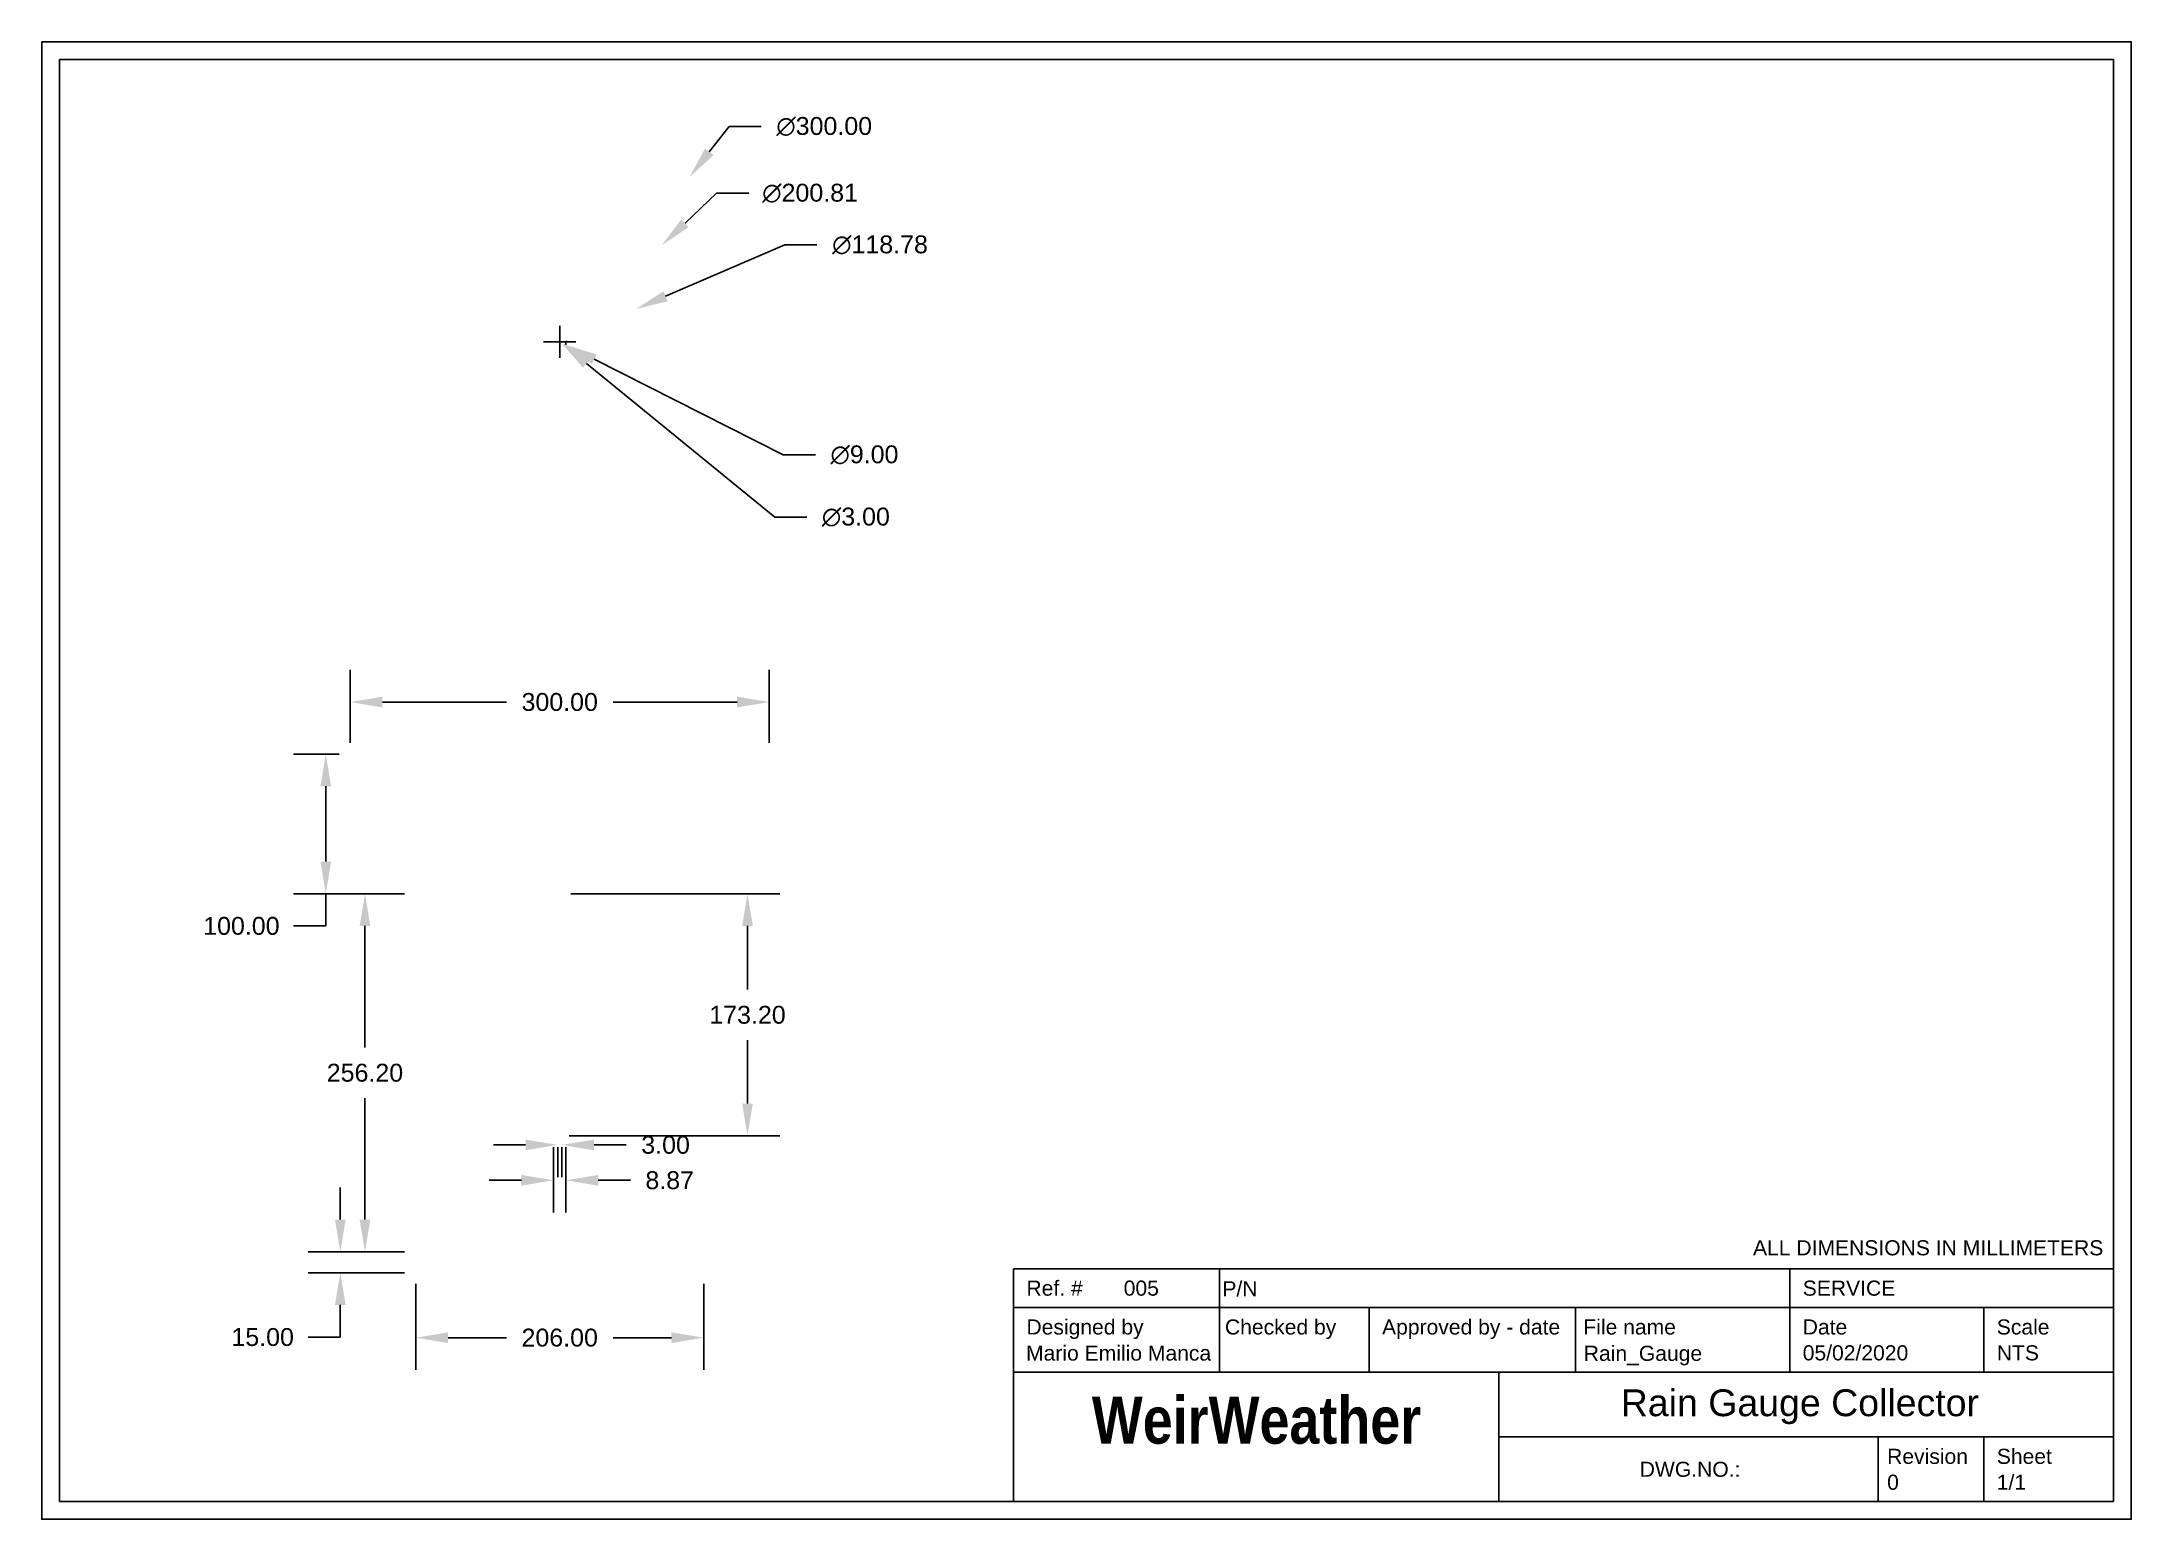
# Paper-space layout 'Layout3' of a CAD drawing. Header units: millimetres. Extents: x 0 to 11.7, y 0 to 8.3.
import ezdxf
from ezdxf.enums import TextEntityAlignment as Align

# ---------------------------------------------------------------- set-up
doc = ezdxf.new("R2010")
doc.units = ezdxf.units.MM
doc.header["$MEASUREMENT"] = 0
doc.layers.add('Dimensions', color=7, linetype='Continuous', true_color=0xc2ced6)
doc.layers.add('Title Block', color=7, linetype='Continuous')
doc.styles.add('SPEARS', font='swisscbo.ttf')
doc.styles.get("Standard").update_dxf_attribs({"font": 'arial.ttf'})
doc.dimstyles.new('Copy of Standard', dxfattribs={"dimtxt": 0.1, "dimasz": 0.18, "dimexe": 0.18, "dimexo": 0.0625, "dimgap": 0.09, "dimtad": 0, "dimtih": 1, "dimtoh": 1, "dimzin": 0, "dimdsep": 46, "dimtxsty": 'Standard', "dimcen": 0.09, "dimadec": 0, "dimazin": 0, "dimtfac": 1, "dimtofl": 0, "dimtmove": 0, "dimatfit": 3, "dimfxl": 1, "dimtolj": 1, "dimtzin": 0, "dimarcsym": 0})

# ---------------------------------------------------------------- blocks, each defined once
blk = doc.blocks.new('*D98')
at = {"layer": 'Defpoints', "color": 0, "transparency": 16777216}
for p in [(2.092, 1.378), (3.701, 1.378), (3.701, 1.015)]:
    blk.add_point(p, dxfattribs=at)
at = {"layer": 'Dimensions', "color": 0, "lineweight": -2, "transparency": 16777216}
for p, q in [((2.092, 1.316), (2.092, 0.835)), ((3.701, 1.316), (3.701, 0.835)), ((2.272, 1.015), (2.598, 1.015)), ((3.521, 1.015), (3.195, 1.015))]:
    blk.add_line(p, q, dxfattribs=at)
at = {"layer": 'Dimensions', "color": 0, "transparency": 16777216}
for points in [[(2.272, 1.045), (2.272, 0.985), (2.092, 1.015)], [(3.521, 1.045), (3.521, 0.985), (3.701, 1.015)]]:
    blk.add_solid(points, dxfattribs=at)
at = {"layer": 'Dimensions', "color": 0, "transparency": 16777216, "insert": (2.896, 1.015), "char_height": 0.1, "attachment_point": 5}
blk.add_mtext('\\A1;206.00', dxfattribs=at)
blk = doc.blocks.new('*D99')
at = {"layer": 'Defpoints', "color": 0, "transparency": 16777216}
for p in [(4.068, 4.569), (1.725, 4.278), (4.068, 4.278)]:
    blk.add_point(p, dxfattribs=at)
at = {"layer": 'Dimensions', "color": 0, "lineweight": -2, "transparency": 16777216}
for p, q in [((1.725, 4.341), (1.725, 4.749)), ((4.068, 4.341), (4.068, 4.749)), ((1.905, 4.569), (2.599, 4.569)), ((3.888, 4.569), (3.194, 4.569))]:
    blk.add_line(p, q, dxfattribs=at)
at = {"layer": 'Dimensions', "color": 0, "transparency": 16777216}
for points in [[(1.905, 4.599), (1.905, 4.539), (1.725, 4.569)], [(3.888, 4.599), (3.888, 4.539), (4.068, 4.569)]]:
    blk.add_solid(points, dxfattribs=at)
at = {"layer": 'Dimensions', "color": 0, "transparency": 16777216, "insert": (2.896, 4.569), "char_height": 0.1, "attachment_point": 5}
blk.add_mtext('\\A1;300.00', dxfattribs=at)
blk = doc.blocks.new('*D100')
at = {"layer": 'Defpoints', "color": 0, "transparency": 16777216}
for p in [(2.092, 3.497), (1.807, 1.495), (2.092, 1.495)]:
    blk.add_point(p, dxfattribs=at)
at = {"layer": 'Dimensions', "color": 0, "lineweight": -2, "transparency": 16777216}
for p, q in [((2.029, 3.497), (1.627, 3.497)), ((1.807, 3.317), (1.807, 2.637)), ((1.807, 1.675), (1.807, 2.355)), ((2.029, 1.495), (1.627, 1.495))]:
    blk.add_line(p, q, dxfattribs=at)
at = {"layer": 'Dimensions', "color": 0, "transparency": 16777216}
for points in [[(1.777, 3.317), (1.837, 3.317), (1.807, 3.497)], [(1.777, 1.675), (1.837, 1.675), (1.807, 1.495)]]:
    blk.add_solid(points, dxfattribs=at)
at = {"layer": 'Dimensions', "color": 0, "transparency": 16777216, "insert": (1.807, 2.496), "char_height": 0.1, "attachment_point": 5}
blk.add_mtext('\\A1;256.20', dxfattribs=at)
blk = doc.blocks.new('*D101')
at = {"layer": 'Defpoints', "color": 0, "transparency": 16777216}
for p in [(2.092, 1.495), (1.669, 1.378), (2.092, 1.378)]:
    blk.add_point(p, dxfattribs=at)
at = {"layer": 'Dimensions', "color": 0, "lineweight": -2, "transparency": 16777216}
for p, q in [((1.669, 1.675), (1.669, 1.855)), ((2.029, 1.495), (1.489, 1.495)), ((2.029, 1.378), (1.489, 1.378)), ((1.669, 1.198), (1.669, 1.018)), ((1.669, 1.018), (1.489, 1.018))]:
    blk.add_line(p, q, dxfattribs=at)
at = {"layer": 'Dimensions', "color": 0, "transparency": 16777216}
for points in [[(1.639, 1.675), (1.699, 1.675), (1.669, 1.495)], [(1.639, 1.198), (1.699, 1.198), (1.669, 1.378)]]:
    blk.add_solid(points, dxfattribs=at)
at = {"layer": 'Dimensions', "color": 0, "transparency": 16777216, "insert": (1.235, 1.018), "char_height": 0.1, "attachment_point": 5}
blk.add_mtext('\\A1;15.00', dxfattribs=at)
blk = doc.blocks.new('*D102')
at = {"layer": 'Defpoints', "color": 0, "transparency": 16777216}
for p in [(1.725, 4.278), (1.588, 3.497), (1.725, 3.497)]:
    blk.add_point(p, dxfattribs=at)
at = {"layer": 'Dimensions', "color": 0, "lineweight": -2, "transparency": 16777216}
for p, q in [((1.662, 4.278), (1.408, 4.278)), ((1.588, 4.098), (1.588, 3.677)), ((1.662, 3.497), (1.408, 3.497)), ((1.588, 3.497), (1.588, 3.317)), ((1.588, 3.317), (1.408, 3.317))]:
    blk.add_line(p, q, dxfattribs=at)
at = {"layer": 'Dimensions', "color": 0, "transparency": 16777216}
for points in [[(1.558, 4.098), (1.618, 4.098), (1.588, 4.278)], [(1.558, 3.677), (1.618, 3.677), (1.588, 3.497)]]:
    blk.add_solid(points, dxfattribs=at)
at = {"layer": 'Dimensions', "color": 0, "transparency": 16777216, "insert": (1.116, 3.317), "char_height": 0.1, "attachment_point": 5}
blk.add_mtext('\\A1;100.00', dxfattribs=at)
blk = doc.blocks.new('*D103')
at = {"layer": 'Defpoints', "color": 0, "transparency": 16777216}
for p in [(2.885, 2.144), (2.908, 2.144), (2.908, 2.093)]:
    blk.add_point(p, dxfattribs=at)
at = {"layer": 'Dimensions', "color": 0, "lineweight": -2, "transparency": 16777216}
for p, q in [((2.705, 2.093), (2.525, 2.093)), ((2.885, 2.081), (2.885, 1.913)), ((2.908, 2.081), (2.908, 1.913)), ((3.088, 2.093), (3.268, 2.093))]:
    blk.add_line(p, q, dxfattribs=at)
at = {"layer": 'Dimensions', "color": 0, "transparency": 16777216}
for points in [[(2.705, 2.123), (2.705, 2.063), (2.885, 2.093)], [(3.088, 2.123), (3.088, 2.063), (2.908, 2.093)]]:
    blk.add_solid(points, dxfattribs=at)
at = {"layer": 'Dimensions', "color": 0, "transparency": 16777216, "insert": (3.488, 2.093), "char_height": 0.1, "attachment_point": 5}
blk.add_mtext('\\A1;3.00', dxfattribs=at)
blk = doc.blocks.new('*D104')
at = {"layer": 'Defpoints', "color": 0, "transparency": 16777216}
for p in [(2.862, 2.144), (2.931, 2.144), (2.931, 1.895)]:
    blk.add_point(p, dxfattribs=at)
at = {"layer": 'Dimensions', "color": 0, "lineweight": -2, "transparency": 16777216}
for p, q in [((2.862, 2.081), (2.862, 1.715)), ((2.931, 2.081), (2.931, 1.715)), ((2.682, 1.895), (2.502, 1.895)), ((3.111, 1.895), (3.291, 1.895))]:
    blk.add_line(p, q, dxfattribs=at)
at = {"layer": 'Dimensions', "color": 0, "transparency": 16777216}
for points in [[(2.682, 1.925), (2.682, 1.865), (2.862, 1.895)], [(3.111, 1.925), (3.111, 1.865), (2.931, 1.895)]]:
    blk.add_solid(points, dxfattribs=at)
at = {"layer": 'Dimensions', "color": 0, "transparency": 16777216, "insert": (3.511, 1.895), "char_height": 0.1, "attachment_point": 5}
blk.add_mtext('\\A1;8.87', dxfattribs=at)
blk = doc.blocks.new('*D105')
at = {"layer": 'Defpoints', "color": 0, "transparency": 16777216}
for p in [(2.896, 3.497), (2.886, 2.144), (3.946, 2.144)]:
    blk.add_point(p, dxfattribs=at)
at = {"layer": 'Dimensions', "color": 0, "lineweight": -2, "transparency": 16777216}
for p, q in [((2.959, 3.497), (4.126, 3.497)), ((3.946, 3.317), (3.946, 2.962)), ((3.946, 2.324), (3.946, 2.679)), ((2.949, 2.144), (4.126, 2.144))]:
    blk.add_line(p, q, dxfattribs=at)
at = {"layer": 'Dimensions', "color": 0, "transparency": 16777216}
for points in [[(3.916, 3.317), (3.976, 3.317), (3.946, 3.497)], [(3.916, 2.324), (3.976, 2.324), (3.946, 2.144)]]:
    blk.add_solid(points, dxfattribs=at)
at = {"layer": 'Dimensions', "color": 0, "transparency": 16777216, "insert": (3.946, 2.82), "char_height": 0.1, "attachment_point": 5}
blk.add_mtext('\\A1;173.20', dxfattribs=at)
blk = doc.blocks.new('*D106')
at = {"layer": 'Defpoints', "color": 0, "transparency": 16777216}
for p in [(3.621, 7.504), (2.172, 5.662)]:
    blk.add_point(p, dxfattribs=at)
at = {"layer": 'Dimensions', "color": 0, "lineweight": -2, "transparency": 16777216}
for p, q in [((3.843, 7.787), (3.732, 7.646)), ((4.023, 7.787), (3.843, 7.787)), ((2.896, 6.493), (2.896, 6.673)), ((2.806, 6.583), (2.986, 6.583))]:
    blk.add_line(p, q, dxfattribs=at)
at = {"layer": 'Dimensions', "color": 0, "transparency": 16777216}
blk.add_solid([(3.709, 7.664), (3.756, 7.627), (3.621, 7.504)], dxfattribs=at)
at = {"layer": 'Dimensions', "color": 0, "transparency": 16777216, "insert": (4.375, 7.787), "char_height": 0.1, "attachment_point": 5}
blk.add_mtext('\\A1;∅300.00', dxfattribs=at)
blk = doc.blocks.new('*D107')
at = {"layer": 'Defpoints', "color": 0, "transparency": 16777216}
for p in [(3.466, 7.123), (2.327, 6.044)]:
    blk.add_point(p, dxfattribs=at)
at = {"layer": 'Dimensions', "color": 0, "lineweight": -2, "transparency": 16777216}
for p, q in [((3.773, 7.414), (3.597, 7.246)), ((3.953, 7.414), (3.773, 7.414)), ((2.896, 6.493), (2.896, 6.673)), ((2.806, 6.583), (2.986, 6.583))]:
    blk.add_line(p, q, dxfattribs=at)
at = {"layer": 'Dimensions', "color": 0, "transparency": 16777216}
blk.add_solid([(3.576, 7.268), (3.617, 7.225), (3.466, 7.123)], dxfattribs=at)
at = {"layer": 'Dimensions', "color": 0, "transparency": 16777216, "insert": (4.296, 7.414), "char_height": 0.1, "attachment_point": 5}
blk.add_mtext('\\A1;∅200.81', dxfattribs=at)
blk = doc.blocks.new('*D108')
at = {"layer": 'Defpoints', "color": 0, "transparency": 16777216}
for p in [(3.323, 6.767), (2.47, 6.4)]:
    blk.add_point(p, dxfattribs=at)
at = {"layer": 'Dimensions', "color": 0, "lineweight": -2, "transparency": 16777216}
for p, q in [((4.154, 7.125), (3.488, 6.838)), ((4.334, 7.125), (4.154, 7.125)), ((2.896, 6.493), (2.896, 6.673)), ((2.806, 6.583), (2.986, 6.583))]:
    blk.add_line(p, q, dxfattribs=at)
at = {"layer": 'Dimensions', "color": 0, "transparency": 16777216}
blk.add_solid([(3.476, 6.866), (3.5, 6.81), (3.323, 6.767)], dxfattribs=at)
at = {"layer": 'Dimensions', "color": 0, "transparency": 16777216, "insert": (4.687, 7.125), "char_height": 0.1, "attachment_point": 5}
blk.add_mtext('\\A1;∅118.78', dxfattribs=at)
blk = doc.blocks.new('*D109')
at = {"layer": 'Defpoints', "color": 0, "transparency": 16777216}
for p in [(2.865, 6.599), (2.928, 6.567)]:
    blk.add_point(p, dxfattribs=at)
at = {"layer": 'Dimensions', "color": 0, "lineweight": -2, "transparency": 16777216}
for p, q in [((2.896, 6.493), (2.896, 6.673)), ((2.806, 6.583), (2.986, 6.583)), ((4.146, 5.951), (3.088, 6.486)), ((4.326, 5.951), (4.146, 5.951))]:
    blk.add_line(p, q, dxfattribs=at)
blk.add_arc((2.896, 6.583), 0.0352, 333.1653, 9.5941, dxfattribs=at)
at = {"layer": 'Dimensions', "color": 0, "transparency": 16777216}
blk.add_solid([(3.102, 6.513), (3.075, 6.459), (2.928, 6.567)], dxfattribs=at)
at = {"layer": 'Dimensions', "color": 0, "transparency": 16777216, "insert": (4.6, 5.951), "char_height": 0.1, "attachment_point": 5}
blk.add_mtext('\\A1;∅9.00', dxfattribs=at)
blk = doc.blocks.new('*D110')
at = {"layer": 'Defpoints', "color": 0, "transparency": 16777216}
for p in [(2.887, 6.591), (2.906, 6.576)]:
    blk.add_point(p, dxfattribs=at)
at = {"layer": 'Dimensions', "color": 0, "lineweight": -2, "transparency": 16777216}
for p, q in [((2.896, 6.493), (2.896, 6.673)), ((2.806, 6.583), (2.986, 6.583)), ((4.098, 5.603), (3.045, 6.462)), ((4.278, 5.603), (4.098, 5.603))]:
    blk.add_line(p, q, dxfattribs=at)
at = {"layer": 'Dimensions', "color": 0, "transparency": 16777216}
blk.add_solid([(3.064, 6.485), (3.026, 6.439), (2.906, 6.576)], dxfattribs=at)
at = {"layer": 'Dimensions', "color": 0, "transparency": 16777216, "insert": (4.552, 5.603), "char_height": 0.1, "attachment_point": 5}
blk.add_mtext('\\A1;∅3.00', dxfattribs=at)

psp = doc.layouts.new('Layout3')

# ---------------------------------------------------------------- linework, layer by layer
at = {"layer": 'Title Block'}
for p, q in [((0.098268, 8.162639), (11.584897, 8.162639)), ((0.098268, 0.098396), (0.098268, 8.162639)), ((11.584897, 8.162639), (11.584897, 0.098396)), ((5.433405, 1.400604), (11.58272, 1.400604)), ((5.433405, 1.18357), (5.433405, 1.400604)), ((6.585755, 1.18357), (6.585755, 1.400604)), ((9.774098, 1.18357), (9.774098, 1.400604)), ((5.433405, 1.18357), (11.58272, 1.18357)), ((5.433405, 0.098396), (5.433405, 1.18357)), ((6.585755, 0.821845), (6.585755, 1.18357)), ((7.421729, 0.821845), (7.421729, 1.18357)), ((8.575708, 0.821845), (8.575708, 1.18357)), ((9.774098, 0.821845), (9.774098, 1.18357)), ((10.859271, 0.821845), (10.859271, 1.18357)), ((5.433405, 0.821845), (11.58272, 0.821845)), ((8.146338, 0.098396), (8.146338, 0.821845)), ((8.146338, 0.460121), (11.58272, 0.460121)), ((10.267653, 0.098396), (10.267653, 0.460121)), ((10.859271, 0.098396), (10.859271, 0.460121)), ((11.584897, 0.098396), (0.098268, 0.098396))]:
    psp.add_line(p, q, dxfattribs=at)
psp.add_lwpolyline([(-0.000077, 8.260984), (11.683241, 8.260984), (11.683241, 0.000052), (-0.000077, 0.000052)], close=True, dxfattribs=at)

# ---------------------------------------------------------------- texts
at = {"layer": 'Title Block', "color": 23}
for s, height, p in [('ALL DIMENSIONS IN MILLIMETERS', 0.08440237, (9.568472, 1.517715)), ('Ref. #       005', 0.08440237, (5.50575, 1.292087)), ('P/N ', 0.0844024, (6.601416, 1.288686)), ('SERVICE', 0.0844024, (9.846443, 1.292087)), ('Designed by', 0.08440237, (5.50575, 1.075052)), ('Checked by', 0.0844024, (6.615709, 1.075052)), ('Approved by - date', 0.08440237, (7.494074, 1.075052)), ('File name', 0.0844024, (8.619795, 1.075052)), ('Date', 0.0844024, (9.846443, 1.075052)), ('Scale', 0.0844024, (10.931616, 1.075052)), ('Mario Emilio Manca', 0.08440237, (5.50347, 0.929055)), ('Rain_Gauge', 0.0844024, (8.622068, 0.927741)), ('Rain Gauge Collector', 0.15, (8.829036, 0.651168)), ('Revision', 0.0844024, (10.318307, 0.351603)), ('Sheet', 0.0844024, (10.931616, 0.351603))]:
    psp.add_text(s, height=height, dxfattribs=at).set_placement(p, align=Align.MIDDLE_LEFT)
at = {"layer": 'Title Block', "color": 23, "style": 'SPEARS'}
psp.add_text('WeirWeather', height=0.26307233, dxfattribs=at).set_placement((6.79234, 0.553781), align=Align.MIDDLE_CENTER)
at = {"layer": 'Title Block', "color": 23, "flags": 8}
for tag, text, height, p in [('05/02/2020', '00/00/00', 0.0844024, (9.846443, 0.930362)), ('NTS', '1:1', 0.0844024, (10.931616, 0.930362)), ('0', '0', 0.084402, (10.318307, 0.206914)), ('1/1', '1/1', 0.0844024, (10.931616, 0.206914))]:
    psp.add_attdef(tag, text=text, height=height, dxfattribs=at).set_placement(p, align=Align.MIDDLE_LEFT)
psp.add_attdef('DWG.NO.:', text='X', height=0.084402, dxfattribs=at).set_placement((9.216496, 0.279258), align=Align.MIDDLE_CENTER)

# ---------------------------------------------------------------- dimensions: what is measured, and where the dimension line sits
at = {"layer": 'Dimensions'}
for p1, p2, picture, middle in [((2.17199, 5.66208), (3.620911, 7.504304), '*D106', (4.375266, 7.78727)), ((2.326944, 6.043751), (3.465957, 7.122633), '*D107', (4.295779, 7.413902)), ((2.470325, 6.399624), (3.322576, 6.76676), '*D108', (4.686537, 7.125124)), ((2.86508, 6.599062), (2.927821, 6.567322), '*D109', (4.599911, 5.951149)), ((2.88737, 6.5906), (2.905531, 6.575784), '*D110', (4.552464, 5.60269))]:
    dim = psp.add_diameter_dim_2p(p1=p1, p2=p2, dimstyle='Copy of Standard', override={"dimlfac": -128}, dxfattribs=at)
    dim.commit()
    dim.dimension.update_dxf_attribs({"geometry": picture, "text_midpoint": middle, "dimtype": 163})
for base, p1, p2, picture, middle in [((4.068327, 4.569378), (1.724574, 4.278252), (4.068327, 4.278252), '*D99', (2.89645, 4.569378)), ((2.931115, 1.895411), (2.861786, 2.143879), (2.931115, 2.143879), '*D104', (3.51106, 1.895411)), ((2.908169, 2.092825), (2.884732, 2.143879), (2.908169, 2.143879), '*D103', (3.487842, 2.092825)), ((3.701138, 1.014585), (2.091763, 1.378254), (3.701138, 1.378254), '*D98', (2.89645, 1.014585))]:
    dim = psp.add_linear_dim(base=base, p1=p1, p2=p2, dimstyle='Copy of Standard', override={"dimlfac": -128}, dxfattribs=at)
    dim.commit()
    dim.dimension.update_dxf_attribs({"geometry": picture, "text_midpoint": middle})
for base, p1, p2, picture, middle in [((1.588343, 3.497004), (1.72459, 4.278254), (1.72459, 3.497004), '*D102', (1.115649, 3.317004)), ((1.806972, 1.495442), (2.091763, 3.497004), (2.091784, 1.495442), '*D100', (1.806972, 2.496223)), ((3.946147, 2.143879), (2.89645, 3.497004), (2.886302, 2.143879), '*D105', (3.946147, 2.820442)), ((1.668892, 1.378254), (2.091763, 1.495442), (2.091763, 1.378254), '*D101', (1.235045, 1.018254))]:
    dim = psp.add_linear_dim(base=base, p1=p1, p2=p2, angle=90, dimstyle='Copy of Standard', override={"dimlfac": -128}, dxfattribs=at)
    dim.commit()
    dim.dimension.update_dxf_attribs({"geometry": picture, "text_midpoint": middle})

doc.saveas('drawing.dxf')
